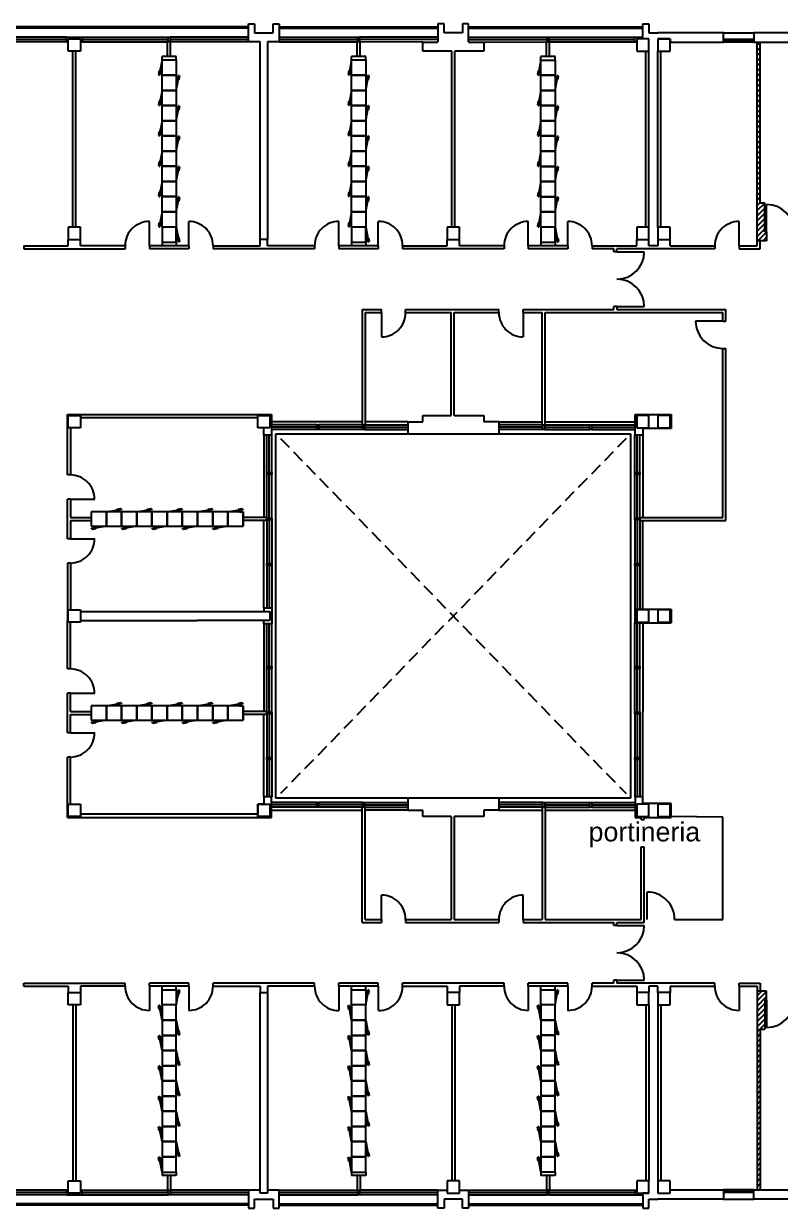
# Model space of a CAD drawing. Header units: millimetres. Extents: x 1723 to 2754, y 1557 to 2103.
# Drawn here: x 2235.8 to 2433.2, y 1794.3 to 2103.2 of the extents above; entities that cross this region are included whole.
import ezdxf

# ---------------------------------------------------------------- set-up
doc = ezdxf.new("R2010")
doc.units = ezdxf.units.MM
doc.linetypes.add('CONTINUA', pattern=[0])
doc.linetypes.add('TRATTEGGIATA2', pattern=[0.375, 0.25, -0.125])
for name, color, linetype in [('arredi', 143, 'Continuous'), ('PROIEZIONI', 4, 'CONTINUA'), ('RETINI', 8, 'Continuous'), ('SEZIONI', 7, 'Continuous')]:
    doc.layers.add(name, color=color, linetype=linetype)
doc.styles.add('Arial', font='Arial.ttf')
pattern_1 = [(45, (-291770.3688, 426021.0216), (-0.673519209, 0.673519209), [])]

# ---------------------------------------------------------------- blocks, each defined once
blk = doc.blocks.new('MODULOPARETEATTREZZATA')
at = {"linetype": 'Continuous'}
for p, q in [((47, 0), (0, 0)), ((0, 0), (0, -50)), ((47, 0), (56.2, -49.1)), ((47, -50), (47, 0)), ((54.3, -49.5), (47, -10.8)), ((54.9, -35.7), (55.9, -35.5)), ((57.1, -47.5), (54.9, -35.7)), ((55.9, -35.5), (58.1, -47.3)), ((0, -50), (47, -50)), ((56.2, -49.1), (54.3, -49.5)), ((58.1, -47.3), (57.1, -47.5))]:
    blk.add_line(p, q, dxfattribs=at)
blk = doc.blocks.new('A$C34F85DC0')
at = {"ltscale": 0.5}
for p, q in [((29.6, 623), (29.6, 671.1)), ((39.6, 623), (39.6, 671.1))]:
    blk.add_line(p, q, dxfattribs=at)
for p, q in [((11.1, 611.5), (11.1, 623)), ((58.1, 623), (11.1, 623)), ((58.1, 611.5), (58.1, 623)), ((11.1, 11.5), (11.1, 0)), ((58.1, 11.5), (58.1, 0))]:
    blk.add_line(p, q)
at = {"xscale": -1}
for p in [(58.1, 611.5), (58.1, 511.5), (58.1, 411.5), (58.1, 311.5), (58.1, 211.5), (58.1, 111.5)]:
    blk.add_blockref('MODULOPARETEATTREZZATA', p, dxfattribs=at)
at = {"xscale": -1, "rotation": 180}
for p in [(11.1, 511.5), (11.1, 411.5), (11.1, 311.5), (11.1, 211.5), (11.1, 111.5)]:
    blk.add_blockref('MODULOPARETEATTREZZATA', p, dxfattribs=at)
at = {"rotation": 1.039168751049147e-12}
blk.add_blockref('MODULOPARETEATTREZZATA', (11.1, 61.5), dxfattribs=at)

msp = doc.modelspace()

# ---------------------------------------------------------------- hatches: boundary and pattern name
at = {"layer": 'RETINI', "true_color": 0x9e004f}
h = msp.add_hatch(dxfattribs=at)
h.set_pattern_fill('ANSI31', color=234, scale=0.3)
h.set_pattern_definition(pattern_1)
h.paths.add_polyline_path([(2429.16, 2056.45), (2427.98, 2056.45), (2427.98, 2098.43), (2427.18, 2098.43), (2427.18, 2046.55), (2427.98, 2046.55), (2429.64, 2046.55), (2429.64, 2048.93), (2429.16, 2048.93)])
h = msp.add_hatch(dxfattribs=at)
h.set_pattern_fill('ANSI31', color=234, scale=0.3)
h.set_pattern_definition(pattern_1)
h.paths.add_polyline_path([(2502.11, 1850.93), (2501.32, 1850.93), (2443.9, 1850.93), (2443.9, 1848.55), (2444.37, 1848.55), (2444.37, 1841.03), (2450.71, 1841.03), (2450.71, 1848.55), (2450.71, 1850.53), (2453.87, 1850.53), (2453.87, 1848.55), (2468.78, 1848.55), (2468.78, 1847.36), (2500.13, 1847.36), (2500.13, 1799.05), (2500.13, 1796.67), (2500.13, 1794.29), (2501.71, 1794.29), (2501.71, 1796.67), (2502.11, 1796.67), (2502.11, 1798.26)])
h.paths.add_polyline_path([(2449.91, 1841.82), (2445.16, 1841.82), (2445.16, 1848.55), (2449.91, 1848.55)], flags=16)
h.paths.add_polyline_path([(2429.16, 1848.55), (2429.64, 1848.55), (2429.64, 1850.93), (2427.98, 1850.93), (2427.18, 1850.93), (2427.18, 1799.05), (2427.98, 1799.05), (2427.98, 1841.03), (2429.16, 1841.03)])

# ---------------------------------------------------------------- linework, layer by layer
at = {"layer": 'arredi'}
for p, q in [((2292.12, 1975.9), (2293.06, 1975.9)), ((2293.06, 1975.9), (2293.06, 1972.18)), ((2292.12, 1972.18), (2293.06, 1972.18)), ((2292.12, 1925.3), (2293.06, 1925.3)), ((2293.06, 1925.3), (2293.06, 1921.58)), ((2292.12, 1921.58), (2293.06, 1921.58))]:
    msp.add_line(p, q, dxfattribs=at)
at = {"layer": 'PROIEZIONI', "ltscale": 0.5}
for p, q in [((2294.48, 2102.39), (2203.64, 2102.39)), ((2294.48, 2102.04), (2203.64, 2102.04)), ((2302.48, 2102.39), (2343.9, 2102.39)), ((2302.48, 2102.04), (2343.9, 2102.04)), ((2351.9, 2102.39), (2397.33, 2102.39)), ((2351.9, 2102.04), (2397.33, 2102.04)), ((2418.36, 2100.8), (2426.28, 2100.8)), ((2247, 2099.72), (2224.59, 2099.72)), ((2247, 2099.09), (2224.59, 2099.09)), ((2247, 2098.46), (2224.59, 2098.46)), ((2251.12, 2099.72), (2273.54, 2099.72)), ((2251.12, 2099.09), (2273.54, 2099.09)), ((2251.12, 2098.46), (2273.54, 2098.46)), ((2294.48, 2099.72), (2274.01, 2099.72)), ((2294.48, 2099.09), (2274.01, 2099.09)), ((2294.48, 2098.46), (2274.01, 2098.46)), ((2302.48, 2099.72), (2322.96, 2099.72)), ((2302.48, 2099.09), (2322.96, 2099.09)), ((2302.48, 2098.46), (2322.8, 2098.46)), ((2343.9, 2099.72), (2323.43, 2099.72)), ((2343.9, 2099.09), (2323.43, 2099.09)), ((2339.99, 2098.43), (2323.59, 2098.46)), ((2351.9, 2099.72), (2372.38, 2099.72)), ((2351.9, 2099.09), (2372.38, 2099.09)), ((2355.83, 2098.43), (2372.38, 2098.46)), ((2372.85, 2099.72), (2395.27, 2099.72)), ((2372.85, 2099.09), (2395.27, 2099.09)), ((2372.85, 2098.46), (2395.27, 2098.46)), ((2426.28, 2099.07), (2418.36, 2099.07)), ((2426.28, 2098.75), (2418.36, 2098.75)), ((2426.28, 2098.43), (2418.36, 2098.43)), ((2247, 1799.02), (2224.59, 1799.02)), ((2247, 1798.39), (2224.59, 1798.39)), ((2251.12, 1799.02), (2273.54, 1799.02)), ((2251.12, 1798.39), (2273.54, 1798.39)), ((2294.48, 1799.02), (2274.01, 1799.02)), ((2294.48, 1798.39), (2274.01, 1798.39)), ((2302.48, 1799.02), (2322.96, 1799.02)), ((2302.48, 1798.39), (2322.96, 1798.39)), ((2343.9, 1799.02), (2323.43, 1799.02)), ((2343.9, 1798.39), (2323.43, 1798.39)), ((2351.9, 1799.02), (2372.38, 1799.02)), ((2351.9, 1798.39), (2372.38, 1798.39)), ((2372.85, 1799.02), (2395.27, 1799.02)), ((2372.85, 1798.39), (2395.27, 1798.39)), ((2426.28, 1799.05), (2418.36, 1799.05)), ((2426.28, 1798.73), (2418.36, 1798.73)), ((2426.28, 1798.41), (2418.36, 1798.41)), ((2294.48, 1795.44), (2203.64, 1795.44)), ((2294.48, 1795.09), (2203.64, 1795.09)), ((2247, 1797.76), (2224.59, 1797.76)), ((2251.12, 1797.76), (2273.54, 1797.76)), ((2294.48, 1797.76), (2274.01, 1797.76)), ((2302.48, 1797.76), (2322.96, 1797.76)), ((2302.48, 1795.44), (2343.9, 1795.44)), ((2302.48, 1795.09), (2343.9, 1795.09)), ((2343.9, 1797.76), (2323.43, 1797.76)), ((2351.9, 1797.76), (2372.38, 1797.76)), ((2351.9, 1795.44), (2397.33, 1795.44)), ((2351.9, 1795.09), (2397.33, 1795.09)), ((2372.85, 1797.76), (2395.27, 1797.76)), ((2418.36, 1796.68), (2426.28, 1796.68))]:
    msp.add_line(p, q, dxfattribs=at)
at = {"layer": 'PROIEZIONI'}
for p, q in [((2429.64, 2048.94), (2429.64, 2056.07)), ((2268.63, 2045.3), (2268.63, 2051.63)), ((2278.92, 2045.3), (2278.92, 2051.63)), ((2318.05, 2045.32), (2318.05, 2051.66)), ((2328.34, 2045.32), (2328.34, 2051.66)), ((2367.47, 2045.3), (2367.47, 2051.63)), ((2377.76, 2045.3), (2377.76, 2051.63)), ((2422.43, 2045.3), (2422.43, 2051.63)), ((2390.59, 2043.7), (2397.72, 2043.7)), ((2329.13, 2027.86), (2329.13, 2021.53)), ((2366.12, 2027.86), (2366.12, 2021.53)), ((2390.59, 2029.45), (2397.72, 2029.45)), ((2418.23, 2025.65), (2411.12, 2025.65)), ((2324.15, 1999.42), (2300.46, 1999.42)), ((2336.03, 1999.42), (2324.94, 1999.42)), ((2359.78, 1999.42), (2371.11, 1999.42)), ((2371.9, 1999.42), (2395.35, 1999.42)), ((2298.48, 1995.86), (2298.46, 1974.44)), ((2299.28, 1986.16), (2299.28, 1995.86)), ((2299.91, 1986.16), (2299.91, 1995.86)), ((2312.27, 1998.63), (2300.46, 1998.63)), ((2312.27, 1998), (2300.46, 1998)), ((2312.27, 1997.37), (2300.46, 1997.37)), ((2300.54, 1986.16), (2300.54, 1995.86)), ((2301.65, 1996.26), (2336.03, 1996.26)), ((2301.65, 1901.22), (2301.65, 1996.26)), ((2324.3, 1998.63), (2312.74, 1998.63)), ((2324.3, 1998), (2312.74, 1998)), ((2324.3, 1997.37), (2312.74, 1997.37)), ((2324.78, 1998.63), (2336.03, 1998.63)), ((2324.78, 1998), (2336.03, 1998)), ((2324.78, 1997.37), (2336.03, 1997.37)), ((2371.27, 1998.63), (2359.78, 1998.63)), ((2371.27, 1998), (2359.78, 1998)), ((2371.27, 1997.37), (2359.78, 1997.37)), ((2359.78, 1996.26), (2394.16, 1996.26)), ((2371.74, 1998.63), (2383.54, 1998.63)), ((2371.74, 1998), (2383.54, 1998)), ((2371.74, 1997.37), (2383.54, 1997.37)), ((2384.02, 1998.63), (2395.27, 1998.63)), ((2384.02, 1998), (2395.27, 1998)), ((2384.02, 1997.37), (2395.27, 1997.37)), ((2394.16, 1996.26), (2394.16, 1901.22)), ((2395.27, 1986.16), (2395.27, 1995.86)), ((2395.9, 1986.16), (2395.9, 1995.86)), ((2396.53, 1986.16), (2396.53, 1995.86)), ((2397.33, 1995.86), (2397.35, 1974.44)), ((2299.28, 1974.44), (2299.28, 1985.68)), ((2299.91, 1974.28), (2299.91, 1985.68)), ((2300.54, 1974.28), (2300.54, 1985.68)), ((2395.27, 1974.28), (2395.27, 1985.68)), ((2395.9, 1974.28), (2395.9, 1985.68)), ((2396.53, 1974.28), (2396.53, 1985.68)), ((2248.03, 1979.19), (2254.37, 1979.19)), ((2298.48, 1950.8), (2298.46, 1973.65)), ((2299.28, 1973.64), (2299.28, 1962.4)), ((2299.91, 1973.8), (2299.91, 1962.4)), ((2300.54, 1973.8), (2300.54, 1962.4)), ((2395.27, 1973.8), (2395.27, 1962.4)), ((2395.9, 1973.8), (2395.9, 1962.4)), ((2396.53, 1973.8), (2396.53, 1962.4)), ((2397.35, 1950.56), (2397.35, 1973.64)), ((2248.03, 1968.89), (2254.37, 1968.89)), ((2299.28, 1961.92), (2299.28, 1950.8)), ((2299.91, 1961.92), (2299.91, 1950.8)), ((2300.54, 1961.92), (2300.54, 1950.8)), ((2395.27, 1961.92), (2395.27, 1950.56)), ((2395.9, 1961.92), (2395.9, 1950.56)), ((2396.53, 1961.92), (2396.53, 1950.56)), ((2298.48, 1946.68), (2298.46, 1923.83)), ((2299.28, 1935.56), (2299.28, 1946.68)), ((2299.91, 1935.56), (2299.91, 1946.68)), ((2300.54, 1935.56), (2300.54, 1946.68)), ((2395.27, 1935.56), (2395.27, 1946.92)), ((2395.9, 1935.56), (2395.9, 1946.92)), ((2396.53, 1935.56), (2396.53, 1946.92)), ((2397.35, 1946.92), (2397.35, 1923.83)), ((2299.28, 1923.68), (2299.28, 1935.08)), ((2299.91, 1923.68), (2299.91, 1935.08)), ((2300.54, 1923.68), (2300.54, 1935.08)), ((2395.27, 1923.68), (2395.27, 1935.08)), ((2395.9, 1923.68), (2395.9, 1935.08)), ((2396.53, 1923.68), (2396.53, 1935.08)), ((2248.03, 1928.59), (2254.37, 1928.59)), ((2298.48, 1901.62), (2298.46, 1923.04)), ((2299.28, 1923.2), (2299.28, 1911.8)), ((2299.91, 1923.2), (2299.91, 1911.8)), ((2300.54, 1923.2), (2300.54, 1911.8)), ((2395.27, 1923.2), (2395.27, 1911.8)), ((2395.9, 1923.2), (2395.9, 1911.8)), ((2396.53, 1923.2), (2396.53, 1911.8)), ((2397.33, 1901.62), (2397.35, 1923.83)), ((2248.03, 1918.29), (2254.37, 1918.29)), ((2299.28, 1911.32), (2299.28, 1901.62)), ((2299.91, 1911.32), (2299.91, 1901.62)), ((2300.54, 1911.32), (2300.54, 1901.62)), ((2395.27, 1911.32), (2395.27, 1901.62)), ((2395.9, 1911.32), (2395.9, 1901.62)), ((2396.53, 1911.32), (2396.53, 1901.62)), ((2312.27, 1900.12), (2300.46, 1900.12)), ((2336.03, 1901.22), (2301.65, 1901.22)), ((2324.3, 1900.12), (2312.74, 1900.12)), ((2324.78, 1900.12), (2336.03, 1900.12)), ((2394.16, 1901.22), (2359.78, 1901.22)), ((2371.27, 1900.12), (2359.78, 1900.12)), ((2371.74, 1900.12), (2383.54, 1900.12)), ((2384.02, 1900.12), (2395.27, 1900.12)), ((2312.27, 1899.48), (2300.46, 1899.48)), ((2312.27, 1898.85), (2300.46, 1898.85)), ((2300.46, 1898.06), (2324.15, 1898.06)), ((2324.3, 1899.48), (2312.74, 1899.48)), ((2324.15, 1898.85), (2312.74, 1898.85)), ((2324.78, 1899.48), (2336.03, 1899.48)), ((2324.86, 1898.85), (2336.03, 1898.85)), ((2336.03, 1898.06), (2324.94, 1898.06)), ((2371.27, 1899.48), (2359.78, 1899.48)), ((2371.27, 1898.85), (2359.78, 1898.85)), ((2359.78, 1898.06), (2371.11, 1898.06)), ((2371.74, 1899.48), (2383.54, 1899.48)), ((2371.74, 1898.85), (2383.54, 1898.85)), ((2371.9, 1898.06), (2395.35, 1898.06)), ((2384.02, 1899.48), (2395.27, 1899.48)), ((2384.02, 1898.85), (2395.27, 1898.85)), ((2418.18, 1896.32), (2404.45, 1896.47)), ((2418.18, 1869.62), (2418.18, 1896.32)), ((2329.13, 1869.62), (2329.13, 1875.96)), ((2366.12, 1869.62), (2366.12, 1875.96)), ((2398.51, 1869.62), (2398.51, 1876.75)), ((2405.64, 1869.62), (2418.18, 1869.62)), ((2390.59, 1868.04), (2397.72, 1868.04)), ((2390.59, 1853.78), (2397.72, 1853.78)), ((2268.63, 1852.2), (2268.63, 1845.86)), ((2278.92, 1852.2), (2278.92, 1845.86)), ((2318.05, 1852.17), (2318.05, 1845.83)), ((2328.34, 1852.17), (2328.34, 1845.83)), ((2367.47, 1852.2), (2367.47, 1845.86)), ((2377.76, 1852.2), (2377.76, 1845.86)), ((2422.43, 1852.2), (2422.43, 1845.86)), ((2429.64, 1848.55), (2429.64, 1841.42))]:
    msp.add_line(p, q, dxfattribs=at)
at = {"layer": 'PROIEZIONI', "color": 143, "linetype": 'TRATTEGGIATA2', "ltscale": 13}
for p, q in [((2392.98, 1995.07), (2302.83, 1902.41)), ((2302.83, 1995.07), (2392.98, 1902.41))]:
    msp.add_line(p, q, dxfattribs=at)
at = {"layer": 'PROIEZIONI'}
for centre, radius, start, end in [((2429.64, 2048.94), 7.13, 0, 90), ((2268.61, 2045.3), 6.32, 89.8816, 180), ((2278.93, 2045.3), 6.32, 0, 90.1184), ((2318.03, 2045.32), 6.32, 89.8816, 180), ((2328.36, 2045.32), 6.32, 0, 90.1184), ((2367.45, 2045.3), 6.32, 89.8816, 180), ((2377.78, 2045.3), 6.32, 0, 90.1184), ((2422.42, 2045.3), 6.32, 89.8816, 180), ((2390.59, 2043.7), 7.13, 270, 0), ((2390.59, 2029.45), 7.13, 0, 90), ((2329.15, 2027.86), 6.32, 269.8816, 0), ((2366.11, 2027.86), 6.32, 180, 270.1184), ((2418.23, 2025.63), 7.11, 179.8816, 270), ((2248.03, 1979.2), 6.32, 359.8816, 90), ((2248.03, 1968.88), 6.32, 270, 0.1184), ((2248.03, 1928.6), 6.32, 359.8816, 90), ((2248.03, 1918.28), 6.32, 270, 0.1184), ((2329.15, 1869.62), 6.32, 0, 90.1184), ((2366.11, 1869.62), 6.32, 89.8816, 180), ((2398.53, 1869.62), 7.11, 0, 90.1184), ((2390.59, 1868.04), 7.13, 270, 0), ((2390.59, 1853.78), 7.13, 0, 90), ((2268.61, 1852.2), 6.32, 180, 270.1184), ((2278.93, 1852.2), 6.32, 269.8816, 0), ((2318.03, 1852.17), 6.32, 180, 270.1184), ((2328.36, 1852.17), 6.32, 269.8816, 0), ((2367.45, 1852.2), 6.32, 180, 270.1184), ((2377.78, 1852.2), 6.32, 269.8816, 0), ((2422.42, 1852.2), 6.32, 180, 270.1184), ((2429.64, 1848.55), 7.13, 270, 0)]:
    msp.add_arc(centre, radius, start, end, dxfattribs=at)
at = {"layer": 'RETINI'}
for p, q in [((2427.18, 2098.43), (2427.98, 2098.43)), ((2427.98, 2046.55), (2427.18, 2046.55)), ((2427.98, 1850.93), (2427.18, 1850.93)), ((2427.18, 1799.05), (2427.98, 1799.05))]:
    msp.add_line(p, q, dxfattribs=at)
at = {"layer": 'SEZIONI', "ltscale": 0.5}
for p, q in [((2294.48, 2103.21), (2296.07, 2103.21)), ((2294.48, 2098.46), (2294.48, 2103.21)), ((2296.07, 2103.21), (2296.07, 2100.83)), ((2296.07, 2100.83), (2300.9, 2100.83)), ((2300.9, 2103.21), (2302.48, 2103.21)), ((2300.9, 2100.83), (2300.9, 2103.21)), ((2302.48, 2103.21), (2302.48, 2098.46)), ((2343.9, 2103.21), (2343.9, 2098.46)), ((2345.49, 2103.21), (2343.9, 2103.21)), ((2345.49, 2100.83), (2345.49, 2103.21)), ((2350.32, 2100.83), (2345.49, 2100.83)), ((2350.32, 2103.21), (2350.32, 2100.83)), ((2351.9, 2103.21), (2350.32, 2103.21)), ((2351.9, 2098.46), (2351.9, 2103.21)), ((2397.33, 2103.18), (2398.91, 2103.18)), ((2397.33, 2099.72), (2397.33, 2103.18)), ((2398.91, 2103.18), (2398.91, 2100.81)), ((2398.91, 2100.81), (2401.29, 2100.81)), ((2418.36, 2100.8), (2401.29, 2100.81)), ((2418.36, 2098.43), (2418.36, 2100.8)), ((2426.28, 2100.8), (2426.28, 2098.43)), ((2437.81, 2100.8), (2426.28, 2100.8)), ((2247.48, 2096.06), (2247.48, 2099.22)), ((2247.48, 2099.22), (2250.65, 2099.22)), ((2250.65, 2099.22), (2250.65, 2096.06)), ((2274.17, 2098.46), (2273.38, 2098.46)), ((2297.49, 2098.46), (2294.48, 2098.46)), ((2297.49, 2046.95), (2297.49, 2098.46)), ((2299.47, 2098.46), (2299.47, 2046.95)), ((2302.48, 2098.46), (2299.47, 2098.46)), ((2323.59, 2098.46), (2322.8, 2098.46)), ((2339.99, 2098.43), (2343.9, 2098.43)), ((2339.99, 2096.06), (2339.99, 2098.43)), ((2351.9, 2098.43), (2355.83, 2098.43)), ((2355.83, 2098.43), (2355.83, 2096.06)), ((2372.22, 2098.46), (2373.01, 2098.46)), ((2395.74, 2099.22), (2395.74, 2096.06)), ((2398.91, 2099.22), (2395.74, 2099.22)), ((2398.91, 2099.22), (2397.33, 2099.22)), ((2398.91, 2096.06), (2398.91, 2099.22)), ((2401.29, 2099.22), (2401.29, 2096.06)), ((2404.45, 2099.22), (2401.29, 2099.22)), ((2401.29, 2099.22), (2404.45, 2099.22)), ((2404.45, 2096.06), (2404.45, 2099.22)), ((2404.45, 2099.22), (2404.45, 2098.43)), ((2404.45, 2098.43), (2418.36, 2098.43)), ((2426.28, 2098.43), (2427.18, 2098.43)), ((2427.18, 2045.29), (2427.18, 2098.43)), ((2427.98, 2056.45), (2427.98, 2098.43)), ((2427.98, 2098.43), (2437.81, 2098.43)), ((2250.65, 2096.06), (2247.48, 2096.06)), ((2248.67, 2050.12), (2248.67, 2096.06)), ((2248.67, 2050.12), (2248.67, 2096.06)), ((2248.67, 2050.12), (2248.67, 2096.06)), ((2248.67, 2050.12), (2248.67, 2096.06)), ((2249.46, 2050.12), (2249.46, 2096.06)), ((2249.46, 2050.12), (2249.46, 2096.06)), ((2249.46, 2050.12), (2249.46, 2096.06)), ((2249.46, 2050.12), (2249.46, 2096.06)), ((2347.51, 2096.06), (2339.99, 2096.06)), ((2347.51, 2050.12), (2347.51, 2096.06)), ((2355.83, 2096.06), (2348.3, 2096.06)), ((2348.3, 2050.12), (2348.3, 2096.06)), ((2395.74, 2096.06), (2398.91, 2096.06)), ((2398.12, 2050.12), (2398.12, 2096.06)), ((2398.91, 2050.12), (2398.91, 2096.06)), ((2401.29, 2050.12), (2401.29, 2096.06)), ((2401.29, 2096.06), (2404.45, 2096.06)), ((2402.08, 2050.12), (2402.08, 2096.06)), ((2427.98, 2056.45), (2429.16, 2056.45)), ((2429.16, 2048.93), (2429.16, 2056.45)), ((2247.48, 2050.12), (2247.48, 2046.95)), ((2250.65, 2050.12), (2247.48, 2050.12)), ((2250.65, 2046.95), (2250.65, 2050.12)), ((2346.32, 2050.12), (2346.32, 2046.95)), ((2349.49, 2050.12), (2346.32, 2050.12)), ((2349.49, 2046.95), (2349.49, 2050.12)), ((2395.74, 2050.12), (2395.74, 2046.95)), ((2398.91, 2050.12), (2395.74, 2050.12)), ((2398.91, 2046.95), (2398.91, 2050.12)), ((2401.29, 2050.12), (2401.29, 2046.95)), ((2404.45, 2050.12), (2401.29, 2050.12)), ((2404.45, 2046.95), (2404.45, 2050.12)), ((2429.16, 2048.93), (2429.64, 2048.93)), ((2429.64, 2048.93), (2429.64, 2046.55)), ((2235.84, 2045.29), (2247.48, 2045.29)), ((2235.84, 2045.29), (2235.84, 2044.49)), ((2247.48, 2046.95), (2250.65, 2046.95)), ((2247.48, 2045.29), (2247.48, 2046.95)), ((2247.48, 2045.29), (2247.48, 2046.95)), ((2250.65, 2045.29), (2250.65, 2046.95)), ((2250.65, 2045.29), (2250.65, 2046.95)), ((2262.29, 2045.29), (2250.65, 2045.29)), ((2262.29, 2045.29), (2262.29, 2044.49)), ((2278.92, 2045.31), (2268.63, 2045.31)), ((2268.63, 2045.31), (2268.63, 2044.52)), ((2278.92, 2045.31), (2278.92, 2044.52)), ((2285.26, 2045.31), (2297.49, 2045.31)), ((2285.26, 2045.31), (2285.26, 2044.52)), ((2297.49, 2045.31), (2297.49, 2046.97)), ((2299.47, 2046.95), (2297.49, 2046.95)), ((2299.47, 2045.31), (2299.47, 2046.97)), ((2311.71, 2045.31), (2299.47, 2045.31)), ((2311.71, 2045.31), (2311.71, 2044.52)), ((2328.34, 2045.31), (2318.05, 2045.31)), ((2318.05, 2045.31), (2318.05, 2044.52)), ((2328.34, 2045.31), (2328.34, 2044.52)), ((2334.68, 2045.31), (2334.68, 2044.52)), ((2334.68, 2045.29), (2346.32, 2045.29)), ((2346.32, 2045.29), (2346.32, 2046.95)), ((2346.32, 2046.95), (2349.49, 2046.95)), ((2349.49, 2045.29), (2349.49, 2046.95)), ((2361.13, 2045.29), (2349.49, 2045.29)), ((2361.13, 2045.29), (2361.13, 2044.49)), ((2377.76, 2045.29), (2367.47, 2045.29)), ((2367.47, 2045.29), (2367.47, 2044.49)), ((2377.76, 2045.29), (2377.76, 2044.49)), ((2384.1, 2045.29), (2384.1, 2044.49)), ((2384.1, 2045.29), (2395.74, 2045.29)), ((2395.74, 2046.95), (2398.91, 2046.95)), ((2395.74, 2045.29), (2395.74, 2046.95)), ((2398.91, 2045.29), (2398.91, 2046.95)), ((2401.29, 2045.29), (2398.91, 2045.29)), ((2401.29, 2046.95), (2404.45, 2046.95)), ((2401.29, 2046.95), (2401.29, 2045.29)), ((2404.45, 2045.29), (2404.45, 2046.95)), ((2404.45, 2045.29), (2404.45, 2046.95)), ((2404.45, 2045.29), (2416.1, 2045.29)), ((2416.1, 2045.29), (2416.1, 2044.49)), ((2422.43, 2045.29), (2427.18, 2045.29)), ((2422.43, 2045.29), (2422.43, 2044.49)), ((2427.98, 2044.49), (2427.98, 2046.55)), ((2429.64, 2046.55), (2427.98, 2046.55)), ((2235.84, 2044.49), (2262.29, 2044.49)), ((2278.92, 2044.52), (2268.63, 2044.52)), ((2311.71, 2044.52), (2285.26, 2044.52)), ((2328.34, 2044.52), (2318.05, 2044.52)), ((2361.13, 2044.49), (2334.68, 2044.49)), ((2377.76, 2044.49), (2367.47, 2044.49)), ((2389.8, 2044.49), (2384.1, 2044.49)), ((2389.8, 2043.7), (2389.8, 2044.49)), ((2390.59, 2043.7), (2389.8, 2043.7)), ((2416.1, 2044.49), (2390.59, 2044.49)), ((2390.59, 2043.7), (2390.59, 2044.49)), ((2422.43, 2044.49), (2427.98, 2044.49)), ((2324.15, 2028.65), (2324.15, 1998.63)), ((2324.15, 2028.65), (2329.13, 2028.65)), ((2324.94, 2027.86), (2324.94, 1998.63)), ((2324.94, 2027.86), (2329.13, 2027.86)), ((2329.13, 2027.86), (2329.13, 2028.65)), ((2335.47, 2028.65), (2347.91, 2028.65)), ((2335.47, 2027.86), (2335.47, 2028.65)), ((2335.47, 2027.86), (2347.31, 2027.86)), ((2347.31, 2001.01), (2347.31, 2027.86)), ((2347.91, 2028.65), (2359.79, 2028.65)), ((2348.1, 2001.01), (2348.1, 2027.86)), ((2348.1, 2027.86), (2359.79, 2027.86)), ((2359.79, 2027.86), (2359.79, 2028.65)), ((2366.12, 2028.65), (2389.8, 2028.65)), ((2366.12, 2027.86), (2366.12, 2028.65)), ((2366.12, 2027.86), (2371.11, 2027.86)), ((2371.11, 1998.63), (2371.11, 2027.86)), ((2371.9, 1998.63), (2371.9, 2027.86)), ((2371.9, 2027.86), (2418.23, 2027.86)), ((2389.8, 2028.65), (2389.8, 2029.45)), ((2390.59, 2029.45), (2389.8, 2029.45)), ((2390.59, 2029.45), (2390.59, 2028.65)), ((2390.59, 2028.65), (2419.03, 2028.65)), ((2418.23, 2025.65), (2418.23, 2027.86)), ((2419.03, 2025.65), (2419.03, 2028.65)), ((2418.23, 2025.65), (2419.03, 2025.65)), ((2418.23, 1974.44), (2418.23, 2018.52)), ((2418.23, 2018.52), (2419.03, 2018.52)), ((2419.03, 1973.64), (2419.03, 2018.52)), ((2247.24, 2001.25), (2300.46, 2001.25)), ((2247.24, 1985.52), (2247.24, 2001.25)), ((2247.24, 2001.01), (2247.24, 1997.84)), ((2247.48, 2001.01), (2250.65, 2001.01)), ((2247.48, 1997.84), (2247.48, 2001.01)), ((2250.65, 2001.01), (2250.65, 1997.84)), ((2296.9, 2000.45), (2250.65, 2000.45)), ((2296.9, 2001.01), (2300.07, 2001.01)), ((2296.9, 1997.84), (2296.9, 2001.01)), ((2296.9, 1997.84), (2296.9, 2000.45)), ((2300.07, 2001.01), (2300.07, 1997.84)), ((2300.46, 2001.25), (2300.46, 1995.86)), ((2336.03, 1999.42), (2336.03, 1996.26)), ((2339.99, 2001.01), (2347.31, 2001.01)), ((2339.99, 1999.42), (2339.99, 2001.01)), ((2348.1, 2001.01), (2355.83, 2001.01)), ((2355.83, 2001.01), (2355.83, 1999.42)), ((2359.78, 1999.42), (2359.78, 1996.26)), ((2395.35, 1995.86), (2395.35, 2001.25)), ((2395.35, 2001.25), (2404.69, 2001.25)), ((2395.74, 2001.01), (2395.74, 1997.84)), ((2398.91, 2001.01), (2395.74, 2001.01)), ((2398.91, 1997.84), (2398.91, 2001.01)), ((2401.29, 2001.01), (2401.29, 1997.84)), ((2404.45, 2001.01), (2401.29, 2001.01)), ((2404.45, 1997.84), (2404.45, 2001.01)), ((2404.69, 2001.25), (2404.69, 1997.6)), ((2250.65, 1997.84), (2247.48, 1997.84)), ((2248.03, 1997.84), (2248.03, 1985.52)), ((2300.07, 1997.84), (2296.9, 1997.84)), ((2298.48, 1997.84), (2296.9, 1997.84)), ((2298.48, 1995.86), (2298.48, 1997.84)), ((2300.46, 1995.86), (2298.48, 1995.86)), ((2324.15, 1998.63), (2324.94, 1998.63)), ((2371.11, 1998.63), (2371.9, 1998.63)), ((2397.33, 1995.86), (2395.35, 1995.86)), ((2395.74, 1997.84), (2398.91, 1997.84)), ((2397.33, 1997.6), (2397.33, 1995.86)), ((2404.69, 1997.6), (2397.33, 1997.6)), ((2401.29, 1997.84), (2404.45, 1997.84)), ((2248.03, 1985.52), (2247.24, 1985.52)), ((2247.24, 1968.89), (2247.24, 1979.19)), ((2248.03, 1979.19), (2247.24, 1979.19)), ((2248.03, 1979.19), (2248.03, 1974.44)), ((2248.03, 1974.44), (2253.46, 1974.44)), ((2299.28, 1974.44), (2293.06, 1974.44)), ((2299.28, 1974.44), (2299.28, 1973.64)), ((2396.53, 1974.44), (2418.23, 1974.44)), ((2397.35, 1974.44), (2397.35, 1974.44)), ((2248.03, 1973.65), (2248.03, 1968.89)), ((2248.03, 1973.65), (2253.46, 1973.65)), ((2299.28, 1973.65), (2293.06, 1973.65)), ((2396.53, 1973.64), (2419.03, 1973.64)), ((2248.03, 1968.89), (2247.24, 1968.89)), ((2248.03, 1962.56), (2247.24, 1962.56)), ((2247.24, 1962.56), (2247.24, 1947.55)), ((2248.03, 1962.56), (2248.03, 1950.32)), ((2247.48, 1947.16), (2247.48, 1950.32)), ((2247.48, 1950.32), (2250.65, 1950.32)), ((2250.65, 1950.32), (2250.65, 1947.16)), ((2250.65, 1949.93), (2281.06, 1949.93)), ((2281.06, 1949.93), (2300.07, 1949.93)), ((2300.07, 1949.93), (2300.07, 1947.55)), ((2395.27, 1950.56), (2404.69, 1950.56)), ((2395.74, 1950.32), (2395.74, 1947.16)), ((2398.91, 1950.32), (2395.74, 1950.32)), ((2398.91, 1947.16), (2398.91, 1950.32)), ((2401.29, 1950.32), (2401.29, 1947.16)), ((2404.45, 1950.32), (2401.29, 1950.32)), ((2404.45, 1947.16), (2404.45, 1950.32)), ((2404.69, 1950.56), (2404.69, 1946.92)), ((2247.24, 1934.92), (2247.24, 1947.55)), ((2250.65, 1947.16), (2247.48, 1947.16)), ((2248.03, 1934.92), (2248.03, 1947.16)), ((2250.65, 1947.55), (2281.06, 1947.55)), ((2300.07, 1947.55), (2281.06, 1947.55)), ((2395.27, 1946.92), (2404.69, 1946.92)), ((2395.74, 1947.16), (2398.91, 1947.16)), ((2401.29, 1947.16), (2404.45, 1947.16)), ((2248.03, 1934.92), (2247.24, 1934.92)), ((2247.24, 1918.29), (2247.24, 1928.59)), ((2248.03, 1928.59), (2247.24, 1928.59)), ((2248.03, 1923.84), (2248.03, 1928.59)), ((2248.03, 1923.84), (2253.46, 1923.84)), ((2248.03, 1918.29), (2248.03, 1923.04)), ((2248.03, 1923.04), (2253.46, 1923.04)), ((2298.46, 1923.83), (2293.06, 1923.83)), ((2298.46, 1923.04), (2293.06, 1923.04)), ((2299.28, 1923.83), (2297.43, 1923.83)), ((2298.46, 1923.04), (2297.43, 1923.04)), ((2299.28, 1923.04), (2297.43, 1923.04)), ((2299.28, 1923.04), (2299.28, 1923.83)), ((2248.03, 1918.29), (2247.24, 1918.29)), ((2248.03, 1911.96), (2247.24, 1911.96)), ((2247.24, 1896.23), (2247.24, 1911.96)), ((2248.03, 1899.64), (2248.03, 1911.96)), ((2298.48, 1901.62), (2298.48, 1899.64)), ((2300.46, 1901.62), (2298.48, 1901.62)), ((2300.46, 1896.23), (2300.46, 1901.62)), ((2336.03, 1901.22), (2336.03, 1898.06)), ((2359.78, 1901.22), (2359.78, 1898.06)), ((2397.33, 1901.62), (2395.35, 1901.62)), ((2395.35, 1901.62), (2395.35, 1896.23)), ((2397.33, 1899.88), (2397.33, 1901.62)), ((2247.24, 1896.47), (2247.24, 1899.64)), ((2247.48, 1899.64), (2250.65, 1899.64)), ((2247.48, 1896.47), (2247.48, 1899.64)), ((2250.65, 1899.64), (2250.65, 1896.47)), ((2296.9, 1897.03), (2250.65, 1897.03)), ((2296.9, 1899.64), (2300.07, 1899.64)), ((2298.48, 1899.64), (2296.9, 1899.64)), ((2296.9, 1896.47), (2296.9, 1899.64)), ((2296.9, 1899.64), (2296.9, 1897.03)), ((2300.07, 1899.64), (2300.07, 1896.47)), ((2324.15, 1868.83), (2324.15, 1898.85)), ((2324.94, 1898.85), (2324.15, 1898.85)), ((2324.94, 1869.62), (2324.94, 1898.85)), ((2339.99, 1896.47), (2339.99, 1898.06)), ((2355.83, 1898.06), (2355.83, 1896.47)), ((2371.11, 1898.85), (2371.11, 1869.62)), ((2371.9, 1898.85), (2371.11, 1898.85)), ((2371.9, 1898.85), (2371.9, 1869.62)), ((2398.91, 1899.64), (2395.74, 1899.64)), ((2395.74, 1899.64), (2395.74, 1896.47)), ((2404.69, 1899.88), (2397.33, 1899.88)), ((2398.91, 1896.47), (2398.91, 1899.64)), ((2404.45, 1899.64), (2401.29, 1899.64)), ((2401.29, 1899.64), (2401.29, 1896.47)), ((2404.45, 1896.47), (2404.45, 1899.64)), ((2404.69, 1896.23), (2404.69, 1899.88)), ((2247.24, 1896.23), (2300.46, 1896.23)), ((2250.65, 1896.47), (2247.48, 1896.47)), ((2300.07, 1896.47), (2296.9, 1896.47)), ((2347.31, 1896.47), (2339.99, 1896.47)), ((2347.31, 1896.47), (2347.31, 1869.62)), ((2355.83, 1896.47), (2348.1, 1896.47)), ((2348.1, 1896.47), (2348.1, 1869.62)), ((2395.35, 1896.23), (2396.93, 1896.23)), ((2395.74, 1896.47), (2398.91, 1896.47)), ((2396.93, 1895.67), (2396.93, 1896.23)), ((2396.93, 1895.67), (2396.93, 1896.23)), ((2396.93, 1895.67), (2397.72, 1895.67)), ((2397.72, 1895.67), (2397.72, 1896.23)), ((2397.72, 1896.23), (2404.69, 1896.23)), ((2401.29, 1896.47), (2404.45, 1896.47)), ((2396.93, 1869.62), (2396.93, 1888.54)), ((2396.93, 1869.62), (2396.93, 1888.54)), ((2396.93, 1888.54), (2397.72, 1888.54)), ((2397.72, 1868.83), (2397.72, 1888.54)), ((2397.72, 1869.62), (2397.72, 1888.12)), ((2324.94, 1869.62), (2329.13, 1869.62)), ((2329.13, 1869.62), (2329.13, 1868.83)), ((2335.47, 1869.62), (2347.31, 1869.62)), ((2335.47, 1869.62), (2335.47, 1868.83)), ((2348.1, 1869.62), (2359.79, 1869.62)), ((2359.79, 1869.62), (2359.79, 1868.83)), ((2366.12, 1869.62), (2366.12, 1868.83)), ((2366.12, 1869.62), (2371.11, 1869.62)), ((2371.9, 1869.62), (2396.93, 1869.62)), ((2324.15, 1868.83), (2329.13, 1868.83)), ((2335.47, 1868.83), (2347.91, 1868.83)), ((2347.91, 1868.83), (2359.79, 1868.83)), ((2366.12, 1868.83), (2389.8, 1868.83)), ((2389.8, 1868.04), (2389.8, 1868.83)), ((2390.59, 1868.04), (2389.8, 1868.04)), ((2390.59, 1868.04), (2390.59, 1868.83)), ((2390.59, 1868.83), (2397.72, 1868.83)), ((2389.8, 1852.99), (2389.8, 1853.78)), ((2390.59, 1853.78), (2389.8, 1853.78)), ((2390.59, 1853.78), (2390.59, 1852.99)), ((2235.84, 1852.99), (2262.29, 1852.99)), ((2235.84, 1852.2), (2235.84, 1852.99)), ((2235.84, 1852.2), (2247.48, 1852.2)), ((2247.48, 1852.2), (2247.48, 1850.53)), ((2247.48, 1852.2), (2247.48, 1850.53)), ((2262.29, 1852.2), (2250.65, 1852.2)), ((2250.65, 1852.2), (2250.65, 1850.53)), ((2250.65, 1852.2), (2250.65, 1850.53)), ((2262.29, 1852.2), (2262.29, 1852.99)), ((2278.92, 1852.96), (2268.63, 1852.96)), ((2268.63, 1852.17), (2268.63, 1852.96)), ((2278.92, 1852.17), (2268.63, 1852.17)), ((2278.92, 1852.17), (2278.92, 1852.96)), ((2311.71, 1852.96), (2285.26, 1852.96)), ((2285.26, 1852.17), (2285.26, 1852.96)), ((2285.26, 1852.17), (2297.49, 1852.17)), ((2297.49, 1852.17), (2297.49, 1850.51)), ((2311.71, 1852.17), (2299.47, 1852.17)), ((2299.47, 1852.17), (2299.47, 1850.51)), ((2311.71, 1852.17), (2311.71, 1852.96)), ((2328.34, 1852.96), (2318.05, 1852.96)), ((2318.05, 1852.17), (2318.05, 1852.96)), ((2328.34, 1852.17), (2318.05, 1852.17)), ((2328.34, 1852.17), (2328.34, 1852.96)), ((2361.13, 1852.99), (2334.68, 1852.99)), ((2334.68, 1852.17), (2334.68, 1852.96)), ((2334.68, 1852.2), (2346.32, 1852.2)), ((2346.32, 1852.2), (2346.32, 1850.53)), ((2349.49, 1852.2), (2349.49, 1850.53)), ((2361.13, 1852.2), (2349.49, 1852.2)), ((2361.13, 1852.2), (2361.13, 1852.99)), ((2377.76, 1852.99), (2367.47, 1852.99)), ((2367.47, 1852.2), (2367.47, 1852.99)), ((2377.76, 1852.2), (2367.47, 1852.2)), ((2377.76, 1852.2), (2377.76, 1852.99)), ((2389.8, 1852.99), (2384.1, 1852.99)), ((2384.1, 1852.2), (2384.1, 1852.99)), ((2384.1, 1852.2), (2395.74, 1852.2)), ((2416.1, 1852.99), (2390.59, 1852.99)), ((2395.74, 1852.2), (2395.74, 1850.53)), ((2398.91, 1852.2), (2398.91, 1850.53)), ((2401.29, 1852.2), (2398.91, 1852.2)), ((2401.29, 1850.53), (2401.29, 1852.2)), ((2404.45, 1852.2), (2416.1, 1852.2)), ((2404.45, 1852.2), (2404.45, 1850.53)), ((2416.1, 1852.2), (2416.1, 1852.99)), ((2422.43, 1852.99), (2427.98, 1852.99)), ((2422.43, 1852.2), (2422.43, 1852.99)), ((2422.43, 1852.2), (2427.18, 1852.2)), ((2427.18, 1852.2), (2427.18, 1799.05)), ((2427.98, 1852.99), (2427.98, 1850.93)), ((2429.64, 1850.93), (2427.98, 1850.93)), ((2429.64, 1848.55), (2429.64, 1850.93)), ((2247.48, 1850.53), (2250.65, 1850.53)), ((2247.48, 1847.36), (2247.48, 1850.53)), ((2250.65, 1850.53), (2250.65, 1847.36)), ((2297.49, 1798.23), (2297.49, 1850.53)), ((2297.49, 1850.53), (2299.47, 1850.53)), ((2299.47, 1850.53), (2299.47, 1798.23)), ((2346.32, 1850.53), (2346.32, 1847.36)), ((2349.49, 1850.53), (2346.32, 1850.53)), ((2349.49, 1847.36), (2349.49, 1850.53)), ((2398.91, 1850.53), (2395.74, 1850.53)), ((2395.74, 1850.53), (2395.74, 1847.36)), ((2398.91, 1847.36), (2398.91, 1850.53)), ((2404.45, 1850.53), (2401.29, 1850.53)), ((2401.29, 1850.53), (2401.29, 1847.36)), ((2404.45, 1847.36), (2404.45, 1850.53)), ((2429.16, 1848.55), (2429.16, 1841.03)), ((2429.16, 1848.55), (2429.64, 1848.55)), ((2250.65, 1847.36), (2247.48, 1847.36)), ((2248.67, 1847.36), (2248.67, 1801.42)), ((2248.67, 1847.36), (2248.67, 1801.42)), ((2248.67, 1847.36), (2248.67, 1801.42)), ((2248.67, 1847.36), (2248.67, 1801.42)), ((2249.46, 1847.36), (2249.46, 1801.42)), ((2249.46, 1847.36), (2249.46, 1801.42)), ((2249.46, 1847.36), (2249.46, 1801.42)), ((2249.46, 1847.36), (2249.46, 1801.42)), ((2346.32, 1847.36), (2349.49, 1847.36)), ((2347.51, 1847.36), (2347.51, 1801.42)), ((2348.3, 1847.36), (2348.3, 1801.42)), ((2395.74, 1847.36), (2398.91, 1847.36)), ((2398.12, 1847.36), (2398.12, 1801.42)), ((2398.91, 1847.36), (2398.91, 1801.42)), ((2401.29, 1847.36), (2401.29, 1801.42)), ((2401.29, 1847.36), (2401.29, 1801.42)), ((2401.29, 1847.36), (2404.45, 1847.36)), ((2402.08, 1847.36), (2402.08, 1801.42)), ((2427.98, 1841.03), (2427.98, 1799.05)), ((2427.98, 1841.03), (2429.16, 1841.03)), ((2247.48, 1801.42), (2250.65, 1801.42)), ((2247.48, 1798.26), (2247.48, 1801.42)), ((2250.65, 1801.42), (2250.65, 1798.26)), ((2346.32, 1801.42), (2346.32, 1798.26)), ((2349.49, 1801.42), (2346.32, 1801.42)), ((2349.49, 1798.26), (2349.49, 1801.42)), ((2398.91, 1801.42), (2395.74, 1801.42)), ((2395.74, 1801.42), (2395.74, 1798.26)), ((2398.91, 1798.26), (2398.91, 1801.42)), ((2404.45, 1801.42), (2401.29, 1801.42)), ((2401.29, 1801.42), (2401.29, 1798.26)), ((2404.45, 1798.26), (2404.45, 1801.42)), ((2250.65, 1798.26), (2247.48, 1798.26)), ((2294.48, 1799.02), (2294.48, 1794.27)), ((2297.49, 1799.02), (2294.48, 1799.02)), ((2297.49, 1798.23), (2297.49, 1799.02)), ((2299.47, 1798.23), (2297.49, 1798.23)), ((2299.47, 1798.23), (2297.49, 1798.23)), ((2299.47, 1799.02), (2299.47, 1798.23)), ((2302.48, 1799.02), (2299.47, 1799.02)), ((2302.48, 1794.27), (2302.48, 1799.02)), ((2343.9, 1794.27), (2343.9, 1799.02)), ((2343.9, 1799.02), (2346.32, 1799.02)), ((2346.32, 1798.26), (2349.49, 1798.26)), ((2349.49, 1799.02), (2351.9, 1799.02)), ((2351.9, 1799.02), (2351.9, 1794.27)), ((2395.74, 1798.26), (2398.91, 1798.26)), ((2398.91, 1798.26), (2397.33, 1798.26)), ((2401.29, 1798.26), (2404.45, 1798.26)), ((2401.29, 1798.26), (2404.45, 1798.26)), ((2404.45, 1799.05), (2418.36, 1799.05)), ((2404.45, 1798.26), (2404.45, 1799.05)), ((2418.36, 1799.05), (2418.36, 1796.68)), ((2426.28, 1796.68), (2426.28, 1799.05)), ((2426.28, 1799.05), (2427.18, 1799.05)), ((2427.98, 1799.05), (2437.81, 1799.05)), ((2296.07, 1796.65), (2300.9, 1796.65)), ((2296.07, 1794.27), (2296.07, 1796.65)), ((2300.9, 1796.65), (2300.9, 1794.27)), ((2345.49, 1796.65), (2345.49, 1794.27)), ((2350.32, 1796.65), (2345.49, 1796.65)), ((2350.32, 1794.27), (2350.32, 1796.65)), ((2397.33, 1797.76), (2397.33, 1794.3)), ((2398.91, 1794.3), (2398.91, 1796.67)), ((2398.91, 1796.67), (2401.29, 1796.67)), ((2418.36, 1796.68), (2401.29, 1796.67)), ((2437.81, 1796.68), (2426.28, 1796.68)), ((2294.48, 1794.27), (2296.07, 1794.27)), ((2300.9, 1794.27), (2302.48, 1794.27)), ((2345.49, 1794.27), (2343.9, 1794.27)), ((2351.9, 1794.27), (2350.32, 1794.27)), ((2397.33, 1794.3), (2398.91, 1794.3))]:
    msp.add_line(p, q, dxfattribs=at)
at = {"layer": 'SEZIONI', "color": 0}
for p, q in [((2247, 2098.46), (2247, 2099.72)), ((2247, 2099.72), (2251.12, 2099.72)), ((2247, 2098.46), (2247.48, 2098.46)), ((2251.12, 2098.46), (2250.65, 2098.46)), ((2251.12, 2099.72), (2251.12, 2098.46)), ((2395.27, 2098.46), (2395.27, 2099.72)), ((2395.27, 2099.72), (2397.33, 2099.72)), ((2395.27, 2098.46), (2395.74, 2098.46)), ((2336.03, 1999.42), (2339.99, 1999.42)), ((2359.78, 1999.42), (2355.83, 1999.42)), ((2336.03, 1996.26), (2359.78, 1996.26)), ((2300.54, 1950.8), (2298.48, 1950.8)), ((2298.48, 1950.8), (2298.48, 1949.93)), ((2300.54, 1950.8), (2300.54, 1946.68)), ((2395.27, 1950.56), (2395.27, 1946.92)), ((2298.48, 1946.68), (2298.48, 1947.55)), ((2300.54, 1946.68), (2298.48, 1946.68)), ((2359.78, 1901.22), (2336.03, 1901.22)), ((2336.03, 1898.06), (2339.99, 1898.06)), ((2359.78, 1898.06), (2355.83, 1898.06)), ((2247, 1799.02), (2247.48, 1799.02)), ((2247, 1799.02), (2247, 1797.76)), ((2251.12, 1799.02), (2250.65, 1799.02)), ((2251.12, 1797.76), (2251.12, 1799.02)), ((2395.27, 1799.02), (2395.74, 1799.02)), ((2395.27, 1799.02), (2395.27, 1797.76)), ((2247, 1797.76), (2251.12, 1797.76)), ((2395.27, 1797.76), (2397.33, 1797.76))]:
    msp.add_line(p, q, dxfattribs=at)
at = {"layer": 'SEZIONI', "ltscale": 0.5}
for points in [[(2273.54, 2098.46), (2273.54, 2099.72), (2274.01, 2099.72), (2274.01, 2098.46)], [(2322.96, 2098.46), (2322.96, 2099.72), (2323.43, 2099.72), (2323.43, 2098.46)], [(2372.38, 2098.46), (2372.38, 2099.72), (2372.85, 2099.72), (2372.85, 2098.46)], [(2312.27, 1998.63), (2312.74, 1998.63), (2312.74, 1997.37), (2312.27, 1997.37)], [(2324.3, 1998.63), (2324.78, 1998.63), (2324.78, 1997.37), (2324.3, 1997.37)], [(2371.27, 1998.63), (2371.74, 1998.63), (2371.74, 1997.37), (2371.27, 1997.37)], [(2383.54, 1998.63), (2384.02, 1998.63), (2384.02, 1997.37), (2383.54, 1997.37)], [(2299.28, 1986.16), (2300.54, 1986.16), (2300.54, 1985.68), (2299.28, 1985.68)], [(2395.27, 1986.16), (2396.53, 1986.16), (2396.53, 1985.68), (2395.27, 1985.68)], [(2299.28, 1974.28), (2300.54, 1974.28), (2300.54, 1973.8), (2299.28, 1973.8)], [(2395.27, 1974.28), (2396.53, 1974.28), (2396.53, 1973.8), (2395.27, 1973.8)], [(2299.28, 1962.4), (2300.54, 1962.4), (2300.54, 1961.92), (2299.28, 1961.92)], [(2395.27, 1962.4), (2396.53, 1962.4), (2396.53, 1961.93), (2395.27, 1961.93)], [(2299.28, 1935.56), (2300.54, 1935.56), (2300.54, 1935.08), (2299.28, 1935.08)], [(2395.27, 1935.56), (2396.53, 1935.56), (2396.53, 1935.08), (2395.27, 1935.08)], [(2299.28, 1923.68), (2300.54, 1923.68), (2300.54, 1923.2), (2299.28, 1923.2)], [(2395.27, 1923.68), (2396.53, 1923.68), (2396.53, 1923.2), (2395.27, 1923.2)], [(2299.28, 1911.8), (2300.54, 1911.8), (2300.54, 1911.32), (2299.28, 1911.32)], [(2395.27, 1911.8), (2396.53, 1911.8), (2396.53, 1911.32), (2395.27, 1911.32)], [(2312.27, 1900.12), (2312.74, 1900.12), (2312.74, 1898.85), (2312.27, 1898.85)], [(2324.3, 1900.12), (2324.78, 1900.12), (2324.78, 1898.85), (2324.3, 1898.85)], [(2371.27, 1900.12), (2371.74, 1900.12), (2371.74, 1898.85), (2371.27, 1898.85)], [(2383.54, 1900.12), (2384.02, 1900.12), (2384.02, 1898.85), (2383.54, 1898.85)], [(2274.01, 1799.02), (2274.01, 1797.76), (2273.54, 1797.76), (2273.54, 1799.02)], [(2323.43, 1799.02), (2323.43, 1797.76), (2322.96, 1797.76), (2322.96, 1799.02)], [(2372.85, 1799.05), (2372.85, 1797.78), (2372.38, 1797.78), (2372.38, 1799.05)]]:
    msp.add_lwpolyline(points, close=True, dxfattribs=at)

# ---------------------------------------------------------------- block references
at = {"layer": 'arredi', "ltscale": 0.5, "xscale": 0.07920000000000002, "yscale": 0.07920000000000002, "zscale": 0.07920000000000002}
for p in [(2271.04, 2045.31), (2320.46, 2045.31), (2369.88, 2045.29)]:
    msp.add_blockref('A$C34F85DC0', p, dxfattribs=at)
at = {"layer": 'arredi', "extrusion": (0, 0, -1), "xscale": -0.07920000000000002, "yscale": 0.07920000000000002, "zscale": -0.07920000000000002}
for p, rotation in [((-2257.42, 1975.9), 90), ((-2257.42, 1972.18), 270), ((-2265.34, 1975.9), 90), ((-2265.34, 1972.18), 270), ((-2273.26, 1975.9), 90), ((-2273.26, 1972.18), 270), ((-2281.18, 1975.9), 90), ((-2281.18, 1972.18), 270), ((-2289.1, 1975.9), 90), ((-2289.1, 1972.18), 270), ((-2257.42, 1925.3), 90), ((-2257.42, 1921.58), 270), ((-2265.34, 1925.3), 90), ((-2265.34, 1921.58), 270), ((-2273.26, 1925.3), 90), ((-2273.26, 1921.58), 270), ((-2281.18, 1925.3), 90), ((-2281.18, 1921.58), 270), ((-2289.1, 1925.3), 90), ((-2289.1, 1921.58), 270)]:
    msp.add_blockref('MODULOPARETEATTREZZATA', p, dxfattribs=dict(at, rotation=rotation))
at = {"layer": 'arredi', "ltscale": 0.5, "xscale": -0.07920000000000002, "yscale": 0.07920000000000002, "zscale": 0.07920000000000002, "rotation": 180}
for p in [(2271.04, 1852.17), (2320.46, 1852.17), (2369.88, 1852.2)]:
    msp.add_blockref('A$C34F85DC0', p, dxfattribs=at)

# ---------------------------------------------------------------- texts
at = {"style": 'Arial'}
msp.add_text('portineria', height=5, dxfattribs=at).set_placement((2383.19, 1889.96))

doc.saveas('drawing.dxf')
